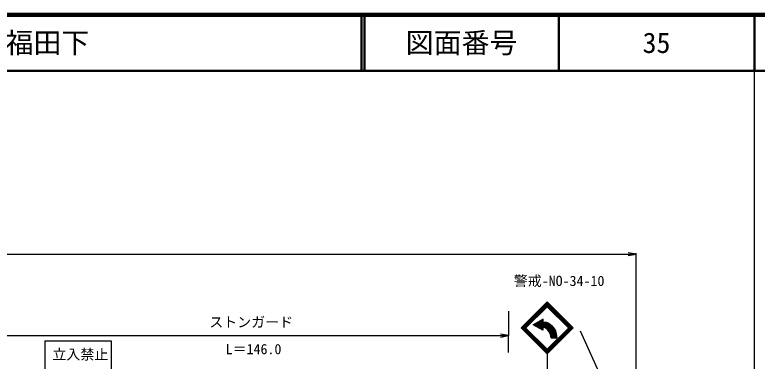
# Model space of a CAD drawing. Units: millimetres, scale not verified. Extents: x 40000 to 680000, y 20000 to 380000.
# Drawn here: x 446706 to 579500, y 318011 to 380000 of the extents above; entities that cross this region are included whole.
import ezdxf
from ezdxf.enums import TextEntityAlignment as Align

# ---------------------------------------------------------------- set-up
doc = ezdxf.new("R2010")
doc.units = ezdxf.units.MM
doc.header["$LTSCALE"] = 1000
for name, color, linetype, lineweight in [('M-BMK-SRVR', 3, 'Continuous', 25), ('M-STR-STR3', 7, 'Continuous', 25), ('M-STR-STRC', 7, 'Continuous', 25), ('M-TTL', 2, 'Continuous', 140), ('M-TTL-BAND', 7, 'Continuous', 25), ('M-TTL-LINE', 7, 'Continuous', 50)]:
    doc.layers.add(name, color=color, linetype=linetype, lineweight=lineweight)
doc.layers.add('M-TTL-TXT', color=7, linetype='Continuous')
doc.styles.add('ＭＳ ゴシック', font='')
doc.styles.get('ＭＳ ゴシック').set_extended_font_data('MS Gothic')

# ---------------------------------------------------------------- blocks, each defined once
blk = doc.blocks.new('open_arrow')
at = {"color": 0, "linetype": 'Continuous', "lineweight": -2}
blk.add_lwpolyline([(7.5, 1.25), (0, 0), (7.5, -1.25)], dxfattribs=at)

msp = doc.modelspace()

# ---------------------------------------------------------------- linework, layer by layer
at = {"layer": 'M-BMK-SRVR'}
msp.add_line((547818, 323441), (552641, 312916), dxfattribs=at)
at = {"layer": 'M-STR-STR3'}
for p, q in [((557859, 312005), (557859, 337343)), ((65027, 337182), (557859, 337182)), ((535043, 326972), (535043, 322608)), ((394879, 322576), (535043, 322576)), ((535043, 319544), (535043, 322608))]:
    msp.add_line(p, q, dxfattribs=at)
at = {"layer": 'M-STR-STRC'}
for p, q in [((537270, 323964), (541937, 328631)), ((537411, 323964), (541937, 328489)), ((537553, 323964), (541937, 328348)), ((537694, 323964), (541937, 328206)), ((537765, 323893), (542008, 328136)), ((537836, 323822), (542078, 328065)), ((541796, 328065), (546038, 323822)), ((541866, 328136), (546109, 323893)), ((541937, 328631), (546604, 323964)), ((541937, 328489), (546462, 323964)), ((541937, 328348), (546321, 323964)), ((541937, 328206), (546180, 323964)), ((537906, 323752), (542149, 327994)), ((541725, 327994), (545967, 323752)), ((541218, 325528), (539456, 324511)), ((541218, 325528), (540188, 324498)), ((540918, 323768), (540918, 325355)), ((541018, 323668), (541018, 325413)), ((541118, 323568), (541118, 325471)), ((541218, 325028), (541218, 325528)), ((537765, 324034), (542008, 319792)), ((537836, 324105), (542078, 319862)), ((537906, 324176), (542149, 319933)), ((541155, 323530), (539456, 324511)), ((539518, 324476), (539518, 324547)), ((539618, 324418), (539618, 324605)), ((539718, 324360), (539718, 324662)), ((539818, 324303), (539818, 324720)), ((539918, 324245), (539918, 324778)), ((540018, 324187), (540018, 324836)), ((540118, 324129), (540118, 324893)), ((541155, 323530), (540188, 324498)), ((540218, 324072), (540218, 324951)), ((540318, 324014), (540318, 325009)), ((540418, 323956), (540418, 325067)), ((540518, 323898), (540518, 325124)), ((540618, 323841), (540618, 325182)), ((540718, 323783), (540718, 325240)), ((540818, 323725), (540818, 325297)), ((541118, 324934), (541719, 324897)), ((541118, 324834), (541687, 324799)), ((541118, 324734), (541656, 324700)), ((541118, 324634), (541624, 324602)), ((541118, 324534), (541593, 324504)), ((541118, 324433), (541562, 324406)), ((541118, 324333), (541530, 324308)), ((541118, 324233), (541499, 324209)), ((541118, 324133), (541467, 324111)), ((541436, 324013), (541155, 324030)), ((541155, 324030), (541155, 323530)), ((541218, 325028), (541750, 324995)), ((541218, 325028), (541221, 325028)), ((541467, 324111), (542080, 323729)), ((541499, 324209), (542150, 323804)), ((541530, 324308), (542219, 323878)), ((541562, 324406), (542289, 323953)), ((541593, 324504), (542358, 324027)), ((541624, 324602), (542428, 324102)), ((541656, 324700), (542497, 324177)), ((541687, 324799), (542566, 324251)), ((541719, 324897), (542636, 324326)), ((541725, 319933), (545967, 324176)), ((541750, 324995), (542705, 324400)), ((541750, 324995), (542212, 324792)), ((541796, 319862), (546038, 324105)), ((541866, 319792), (546109, 324034)), ((542212, 324792), (542705, 324400)), ((542358, 324027), (542944, 323222)), ((542428, 324102), (543038, 323262)), ((542497, 324177), (543132, 323303)), ((542566, 324251), (543226, 323343)), ((542636, 324326), (543320, 323384)), ((542705, 324400), (543415, 323424)), ((542705, 324400), (543093, 323960)), ((537270, 323964), (541937, 319297)), ((537411, 323964), (541937, 319438)), ((537553, 323964), (541937, 319580)), ((537694, 323964), (541937, 319721)), ((542011, 323655), (541436, 324013)), ((541937, 319721), (546180, 323964)), ((541937, 319580), (546321, 323964)), ((541937, 319438), (546462, 323964)), ((541937, 319297), (546604, 323964)), ((542472, 323020), (542011, 323655)), ((542080, 323729), (542567, 323060)), ((542150, 323804), (542661, 323101)), ((542219, 323878), (542755, 323141)), ((542289, 323953), (542849, 323181)), ((542624, 322195), (542472, 323020)), ((542567, 323060), (542726, 322195)), ((542661, 323101), (542828, 322195)), ((542755, 323141), (542929, 322195)), ((542849, 323181), (543031, 322195)), ((542944, 323222), (543133, 322195)), ((543038, 323262), (543234, 322195)), ((543093, 323960), (543415, 323424)), ((543132, 323303), (543336, 322195)), ((543226, 323343), (543438, 322195)), ((543320, 323384), (543539, 322195)), ((543415, 323424), (543641, 322195)), ((543415, 323424), (543563, 322847)), ((543563, 322847), (543641, 322195)), ((452093, 321677), (463967, 321677)), ((452093, 321677), (452093, 304805)), ((463967, 321677), (463967, 304805)), ((542624, 322195), (543641, 322195)), ((541937, 319297), (541937, 314501))]:
    msp.add_line(p, q, dxfattribs=at)
at = {"layer": 'M-TTL'}
msp.add_line((680000, 380000), (40000, 380000), dxfattribs=at)
at = {"layer": 'M-TTL-BAND'}
msp.add_line((579000, 20000), (579000, 370000), dxfattribs=at)
at = {"layer": 'M-TTL-LINE'}
for p, q in [((508747, 380000), (508747, 370000)), ((509247, 380000), (509247, 370000)), ((543997, 380000), (543997, 370000)), ((579000, 380000), (579000, 370000)), ((40000, 370000), (680000, 370000))]:
    msp.add_line(p, q, dxfattribs=at)

# ---------------------------------------------------------------- block references
at = {"layer": 'M-STR-STR3', "xscale": 193, "yscale": 193, "rotation": 180}
for p in [(557859, 337182), (535043, 322576)]:
    msp.add_blockref('open_arrow', p, dxfattribs=at)

# ---------------------------------------------------------------- texts
at = {"layer": 'M-STR-STR3', "style": 'ＭＳ ゴシック'}
for s, p in [('ストンガード', (481481, 323535)), ('L＝146.0', (484414, 318709))]:
    msp.add_text(s, height=1833, dxfattribs=at).set_placement(p, align=Align.BOTTOM_LEFT)
at = {"layer": 'M-STR-STRC', "style": 'ＭＳ ゴシック'}
msp.add_text('警戒-NO-34-10', height=1833, dxfattribs=at).set_placement((535957, 330915), align=Align.BOTTOM_LEFT)
msp.add_text('立入禁止', height=1833, dxfattribs=at).set_placement((453426, 319219), align=Align.MIDDLE_LEFT)
at = {"layer": 'M-TTL-TXT', "style": 'ＭＳ ゴシック'}
msp.add_text('阿武郡阿武町大字福田下', height=3666, dxfattribs=at).set_placement((405024, 375000), align=Align.MIDDLE_LEFT)
for s, p in [('図面番号', (526622, 375000)), ('35', (561497, 375000))]:
    msp.add_text(s, height=3666, dxfattribs=at).set_placement(p, align=Align.MIDDLE_CENTER)

doc.saveas('drawing.dxf')
